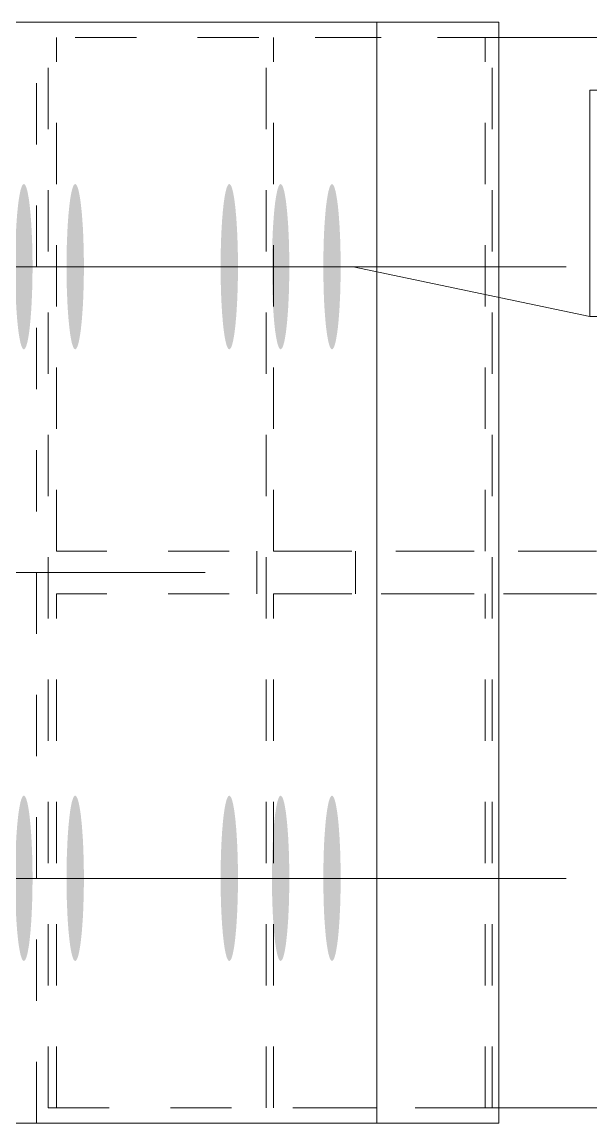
# Model space of a CAD drawing. Header units: millimetres. Extents: x 2 to 825, y 1 to 579.
# Drawn here: x 74.61 to 83.91, y 449.83 to 467.83 of the extents above; entities that cross this region are included whole.
import ezdxf

# ---------------------------------------------------------------- set-up
doc = ezdxf.new("R2010")
doc.units = ezdxf.units.MM
doc.linetypes.add('XKITLINE00', pattern=[0])
doc.linetypes.add('XKITLINE01', pattern=[4, 1, -1, 1, -1])
for name, color, linetype, lineweight in [('Bolt', 3, 'Continuous', 0), ('BoltMark', 7, 'Continuous', 0), ('Dimensions', 7, 'Continuous', 0), ('Part', 2, 'Continuous', 0)]:
    doc.layers.add(name, color=color, linetype=linetype, lineweight=lineweight)

# ---------------------------------------------------------------- blocks, each defined once
blk = doc.blocks.new('*A65')
at = {"layer": 'Bolt'}
for points in [[(74.782, 463.795), (74.782, 463.762), (74.782, 463.729), (74.781, 463.696), (74.781, 463.663), (74.781, 463.63), (74.78, 463.598), (74.779, 463.565), (74.779, 463.533), (74.778, 463.5), (74.777, 463.468), (74.776, 463.437), (74.775, 463.405), (74.774, 463.374), (74.773, 463.343), (74.771, 463.312), (74.77, 463.281), (74.769, 463.251), (74.767, 463.221), (74.765, 463.192), (74.764, 463.163), (74.762, 463.134), (74.76, 463.106), (74.758, 463.078), (74.756, 463.051), (74.754, 463.024), (74.752, 462.998), (74.75, 462.972), (74.748, 462.947), (74.745, 462.922), (74.743, 462.898), (74.741, 462.874), (74.738, 462.851), (74.736, 462.828), (74.733, 462.806), (74.73, 462.785), (74.728, 462.764), (74.725, 462.744), (74.722, 462.725), (74.719, 462.706), (74.716, 462.688), (74.713, 462.671), (74.71, 462.654), (74.707, 462.638), (74.704, 462.623), (74.701, 462.608), (74.698, 462.594), (74.695, 462.581), (74.691, 462.569), (74.688, 462.557), (74.685, 462.547), (74.682, 462.537), (74.678, 462.527), (74.675, 462.519), (74.672, 462.511), (74.668, 462.504), (74.665, 462.498), (74.661, 462.493), (74.658, 462.489), (74.654, 462.485), (74.651, 462.482), (74.647, 462.48), (74.644, 462.479), (74.641, 462.478), (74.637, 462.479), (74.634, 462.48), (74.63, 462.482), (74.627, 462.485), (74.623, 462.489), (74.62, 462.493), (74.616, 462.498), (74.613, 462.504), (74.609, 462.511), (74.606, 462.519), (74.603, 462.527), (74.599, 462.537), (74.596, 462.547), (74.593, 462.557), (74.59, 462.569), (74.586, 462.581), (74.583, 462.594), (74.58, 462.608), (74.577, 462.623), (74.574, 462.638), (74.571, 462.654), (74.568, 462.671), (74.565, 462.688), (74.562, 462.706), (74.559, 462.725), (74.556, 462.744), (74.553, 462.764), (74.551, 462.785), (74.548, 462.806), (74.545, 462.828), (74.543, 462.851), (74.54, 462.874), (74.538, 462.898), (74.536, 462.922), (74.533, 462.947), (74.531, 462.972), (74.529, 462.998), (74.527, 463.024), (74.525, 463.051), (74.523, 463.078), (74.521, 463.106), (74.519, 463.134), (74.517, 463.163), (74.516, 463.192), (74.514, 463.221), (74.513, 463.251), (74.511, 463.281), (74.51, 463.312), (74.508, 463.343), (74.507, 463.374), (74.506, 463.405), (74.505, 463.437), (74.504, 463.468), (74.503, 463.5), (74.502, 463.533), (74.502, 463.565), (74.501, 463.598), (74.5, 463.63), (74.5, 463.663), (74.5, 463.696), (74.499, 463.729), (74.499, 463.762), (74.499, 463.795), (74.499, 463.828), (74.499, 463.862), (74.499, 463.895), (74.499, 463.928), (74.5, 463.961), (74.5, 463.994), (74.5, 464.027), (74.501, 464.059), (74.502, 464.092), (74.502, 464.124), (74.503, 464.156), (74.504, 464.188), (74.505, 464.22), (74.506, 464.252), (74.507, 464.283), (74.508, 464.314), (74.51, 464.345), (74.511, 464.376), (74.513, 464.406), (74.514, 464.435), (74.516, 464.465), (74.517, 464.494), (74.519, 464.522), (74.521, 464.551), (74.523, 464.578), (74.525, 464.606), (74.527, 464.633), (74.529, 464.659), (74.531, 464.685), (74.533, 464.71), (74.536, 464.735), (74.538, 464.759), (74.54, 464.783), (74.543, 464.806), (74.545, 464.829), (74.548, 464.851), (74.551, 464.872), (74.553, 464.893), (74.556, 464.913), (74.559, 464.932), (74.562, 464.951), (74.565, 464.969), (74.568, 464.986), (74.571, 465.003), (74.574, 465.019), (74.577, 465.034), (74.58, 465.049), (74.583, 465.063), (74.586, 465.076), (74.59, 465.088), (74.593, 465.1), (74.596, 465.11), (74.599, 465.12), (74.603, 465.13), (74.606, 465.138), (74.609, 465.146), (74.613, 465.152), (74.616, 465.159), (74.62, 465.164), (74.623, 465.168), (74.627, 465.172), (74.63, 465.175), (74.634, 465.177), (74.637, 465.178), (74.641, 465.178), (74.644, 465.178), (74.647, 465.177), (74.651, 465.175), (74.654, 465.172), (74.658, 465.168), (74.661, 465.164), (74.665, 465.159), (74.668, 465.152), (74.672, 465.146), (74.675, 465.138), (74.678, 465.13), (74.682, 465.12), (74.685, 465.11), (74.688, 465.1), (74.691, 465.088), (74.695, 465.076), (74.698, 465.063), (74.701, 465.049), (74.704, 465.034), (74.707, 465.019), (74.71, 465.003), (74.713, 464.986), (74.716, 464.969), (74.719, 464.951), (74.722, 464.932), (74.725, 464.913), (74.728, 464.893), (74.73, 464.872), (74.733, 464.851), (74.736, 464.829), (74.738, 464.806), (74.741, 464.783), (74.743, 464.759), (74.745, 464.735), (74.748, 464.71), (74.75, 464.685), (74.752, 464.659), (74.754, 464.633), (74.756, 464.606), (74.758, 464.578), (74.76, 464.551), (74.762, 464.522), (74.764, 464.494), (74.765, 464.465), (74.767, 464.435), (74.769, 464.406), (74.77, 464.376), (74.771, 464.345), (74.773, 464.314), (74.774, 464.283), (74.775, 464.252), (74.776, 464.22), (74.777, 464.188), (74.778, 464.156), (74.779, 464.124), (74.779, 464.092), (74.78, 464.059), (74.781, 464.027), (74.781, 463.994), (74.781, 463.961), (74.782, 463.928), (74.782, 463.895), (74.782, 463.862), (74.782, 463.828)], [(75.621, 463.795), (75.621, 463.762), (75.621, 463.729), (75.621, 463.696), (75.62, 463.663), (75.62, 463.63), (75.619, 463.598), (75.619, 463.565), (75.618, 463.533), (75.617, 463.5), (75.616, 463.468), (75.615, 463.437), (75.614, 463.405), (75.613, 463.374), (75.612, 463.343), (75.611, 463.312), (75.609, 463.281), (75.608, 463.251), (75.606, 463.221), (75.605, 463.192), (75.603, 463.163), (75.601, 463.134), (75.599, 463.106), (75.597, 463.078), (75.595, 463.051), (75.593, 463.024), (75.591, 462.998), (75.589, 462.972), (75.587, 462.947), (75.585, 462.922), (75.582, 462.898), (75.58, 462.874), (75.577, 462.851), (75.575, 462.828), (75.572, 462.806), (75.57, 462.785), (75.567, 462.764), (75.564, 462.744), (75.561, 462.725), (75.558, 462.706), (75.555, 462.688), (75.552, 462.671), (75.549, 462.654), (75.546, 462.638), (75.543, 462.623), (75.54, 462.608), (75.537, 462.594), (75.534, 462.581), (75.531, 462.569), (75.527, 462.557), (75.524, 462.547), (75.521, 462.537), (75.517, 462.527), (75.514, 462.519), (75.511, 462.511), (75.507, 462.504), (75.504, 462.498), (75.5, 462.493), (75.497, 462.489), (75.494, 462.485), (75.49, 462.482), (75.487, 462.48), (75.483, 462.479), (75.48, 462.478), (75.476, 462.479), (75.473, 462.48), (75.469, 462.482), (75.466, 462.485), (75.462, 462.489), (75.459, 462.493), (75.455, 462.498), (75.452, 462.504), (75.449, 462.511), (75.445, 462.519), (75.442, 462.527), (75.439, 462.537), (75.435, 462.547), (75.432, 462.557), (75.429, 462.569), (75.425, 462.581), (75.422, 462.594), (75.419, 462.608), (75.416, 462.623), (75.413, 462.638), (75.41, 462.654), (75.407, 462.671), (75.404, 462.688), (75.401, 462.706), (75.398, 462.725), (75.395, 462.744), (75.393, 462.764), (75.39, 462.785), (75.387, 462.806), (75.385, 462.828), (75.382, 462.851), (75.38, 462.874), (75.377, 462.898), (75.375, 462.922), (75.372, 462.947), (75.37, 462.972), (75.368, 462.998), (75.366, 463.024), (75.364, 463.051), (75.362, 463.078), (75.36, 463.106), (75.358, 463.134), (75.356, 463.163), (75.355, 463.192), (75.353, 463.221), (75.352, 463.251), (75.35, 463.281), (75.349, 463.312), (75.348, 463.343), (75.346, 463.374), (75.345, 463.405), (75.344, 463.437), (75.343, 463.468), (75.342, 463.5), (75.342, 463.533), (75.341, 463.565), (75.34, 463.598), (75.34, 463.63), (75.339, 463.663), (75.339, 463.696), (75.338, 463.729), (75.338, 463.762), (75.338, 463.795), (75.338, 463.828), (75.338, 463.862), (75.338, 463.895), (75.338, 463.928), (75.339, 463.961), (75.339, 463.994), (75.34, 464.027), (75.34, 464.059), (75.341, 464.092), (75.342, 464.124), (75.342, 464.156), (75.343, 464.188), (75.344, 464.22), (75.345, 464.252), (75.346, 464.283), (75.348, 464.314), (75.349, 464.345), (75.35, 464.376), (75.352, 464.406), (75.353, 464.435), (75.355, 464.465), (75.356, 464.494), (75.358, 464.522), (75.36, 464.551), (75.362, 464.578), (75.364, 464.606), (75.366, 464.633), (75.368, 464.659), (75.37, 464.685), (75.372, 464.71), (75.375, 464.735), (75.377, 464.759), (75.38, 464.783), (75.382, 464.806), (75.385, 464.829), (75.387, 464.851), (75.39, 464.872), (75.393, 464.893), (75.395, 464.913), (75.398, 464.932), (75.401, 464.951), (75.404, 464.969), (75.407, 464.986), (75.41, 465.003), (75.413, 465.019), (75.416, 465.034), (75.419, 465.049), (75.422, 465.063), (75.425, 465.076), (75.429, 465.088), (75.432, 465.1), (75.435, 465.11), (75.439, 465.12), (75.442, 465.13), (75.445, 465.138), (75.449, 465.146), (75.452, 465.152), (75.455, 465.159), (75.459, 465.164), (75.462, 465.168), (75.466, 465.172), (75.469, 465.175), (75.473, 465.177), (75.476, 465.178), (75.48, 465.178), (75.483, 465.178), (75.487, 465.177), (75.49, 465.175), (75.494, 465.172), (75.497, 465.168), (75.5, 465.164), (75.504, 465.159), (75.507, 465.152), (75.511, 465.146), (75.514, 465.138), (75.517, 465.13), (75.521, 465.12), (75.524, 465.11), (75.527, 465.1), (75.531, 465.088), (75.534, 465.076), (75.537, 465.063), (75.54, 465.049), (75.543, 465.034), (75.546, 465.019), (75.549, 465.003), (75.552, 464.986), (75.555, 464.969), (75.558, 464.951), (75.561, 464.932), (75.564, 464.913), (75.567, 464.893), (75.57, 464.872), (75.572, 464.851), (75.575, 464.829), (75.577, 464.806), (75.58, 464.783), (75.582, 464.759), (75.585, 464.735), (75.587, 464.71), (75.589, 464.685), (75.591, 464.659), (75.593, 464.633), (75.595, 464.606), (75.597, 464.578), (75.599, 464.551), (75.601, 464.522), (75.603, 464.494), (75.605, 464.465), (75.606, 464.435), (75.608, 464.406), (75.609, 464.376), (75.611, 464.345), (75.612, 464.314), (75.613, 464.283), (75.614, 464.252), (75.615, 464.22), (75.616, 464.188), (75.617, 464.156), (75.618, 464.124), (75.619, 464.092), (75.619, 464.059), (75.62, 464.027), (75.62, 463.994), (75.621, 463.961), (75.621, 463.928), (75.621, 463.895), (75.621, 463.862), (75.621, 463.828)], [(78.139, 463.795), (78.139, 463.762), (78.138, 463.729), (78.138, 463.696), (78.138, 463.663), (78.137, 463.63), (78.137, 463.598), (78.136, 463.565), (78.135, 463.533), (78.135, 463.5), (78.134, 463.468), (78.133, 463.437), (78.132, 463.405), (78.13, 463.374), (78.129, 463.343), (78.128, 463.312), (78.127, 463.281), (78.125, 463.251), (78.124, 463.221), (78.122, 463.192), (78.12, 463.163), (78.119, 463.134), (78.117, 463.106), (78.115, 463.078), (78.113, 463.051), (78.111, 463.024), (78.109, 462.998), (78.107, 462.972), (78.104, 462.947), (78.102, 462.922), (78.1, 462.898), (78.097, 462.874), (78.095, 462.851), (78.092, 462.828), (78.09, 462.806), (78.087, 462.785), (78.084, 462.764), (78.082, 462.744), (78.079, 462.725), (78.076, 462.706), (78.073, 462.688), (78.07, 462.671), (78.067, 462.654), (78.064, 462.638), (78.061, 462.623), (78.058, 462.608), (78.055, 462.594), (78.051, 462.581), (78.048, 462.569), (78.045, 462.557), (78.042, 462.547), (78.038, 462.537), (78.035, 462.527), (78.032, 462.519), (78.028, 462.511), (78.025, 462.504), (78.021, 462.498), (78.018, 462.493), (78.014, 462.489), (78.011, 462.485), (78.008, 462.482), (78.004, 462.48), (78.001, 462.479), (77.997, 462.478), (77.994, 462.479), (77.99, 462.48), (77.987, 462.482), (77.983, 462.485), (77.98, 462.489), (77.976, 462.493), (77.973, 462.498), (77.97, 462.504), (77.966, 462.511), (77.963, 462.519), (77.959, 462.527), (77.956, 462.537), (77.953, 462.547), (77.949, 462.557), (77.946, 462.569), (77.943, 462.581), (77.94, 462.594), (77.937, 462.608), (77.933, 462.623), (77.93, 462.638), (77.927, 462.654), (77.924, 462.671), (77.921, 462.688), (77.918, 462.706), (77.916, 462.725), (77.913, 462.744), (77.91, 462.764), (77.907, 462.785), (77.905, 462.806), (77.902, 462.828), (77.9, 462.851), (77.897, 462.874), (77.895, 462.898), (77.892, 462.922), (77.89, 462.947), (77.888, 462.972), (77.886, 462.998), (77.883, 463.024), (77.881, 463.051), (77.879, 463.078), (77.878, 463.106), (77.876, 463.134), (77.874, 463.163), (77.872, 463.192), (77.871, 463.221), (77.869, 463.251), (77.868, 463.281), (77.866, 463.312), (77.865, 463.343), (77.864, 463.374), (77.863, 463.405), (77.862, 463.437), (77.861, 463.468), (77.86, 463.5), (77.859, 463.533), (77.858, 463.565), (77.858, 463.598), (77.857, 463.63), (77.857, 463.663), (77.856, 463.696), (77.856, 463.729), (77.856, 463.762), (77.856, 463.795), (77.856, 463.828), (77.856, 463.862), (77.856, 463.895), (77.856, 463.928), (77.856, 463.961), (77.857, 463.994), (77.857, 464.027), (77.858, 464.059), (77.858, 464.092), (77.859, 464.124), (77.86, 464.156), (77.861, 464.188), (77.862, 464.22), (77.863, 464.252), (77.864, 464.283), (77.865, 464.314), (77.866, 464.345), (77.868, 464.376), (77.869, 464.406), (77.871, 464.435), (77.872, 464.465), (77.874, 464.494), (77.876, 464.522), (77.878, 464.551), (77.879, 464.578), (77.881, 464.606), (77.883, 464.633), (77.886, 464.659), (77.888, 464.685), (77.89, 464.71), (77.892, 464.735), (77.895, 464.759), (77.897, 464.783), (77.9, 464.806), (77.902, 464.829), (77.905, 464.851), (77.907, 464.872), (77.91, 464.893), (77.913, 464.913), (77.916, 464.932), (77.918, 464.951), (77.921, 464.969), (77.924, 464.986), (77.927, 465.003), (77.93, 465.019), (77.933, 465.034), (77.937, 465.049), (77.94, 465.063), (77.943, 465.076), (77.946, 465.088), (77.949, 465.1), (77.953, 465.11), (77.956, 465.12), (77.959, 465.13), (77.963, 465.138), (77.966, 465.146), (77.97, 465.152), (77.973, 465.159), (77.976, 465.164), (77.98, 465.168), (77.983, 465.172), (77.987, 465.175), (77.99, 465.177), (77.994, 465.178), (77.997, 465.178), (78.001, 465.178), (78.004, 465.177), (78.008, 465.175), (78.011, 465.172), (78.014, 465.168), (78.018, 465.164), (78.021, 465.159), (78.025, 465.152), (78.028, 465.146), (78.032, 465.138), (78.035, 465.13), (78.038, 465.12), (78.042, 465.11), (78.045, 465.1), (78.048, 465.088), (78.051, 465.076), (78.055, 465.063), (78.058, 465.049), (78.061, 465.034), (78.064, 465.019), (78.067, 465.003), (78.07, 464.986), (78.073, 464.969), (78.076, 464.951), (78.079, 464.932), (78.082, 464.913), (78.084, 464.893), (78.087, 464.872), (78.09, 464.851), (78.092, 464.829), (78.095, 464.806), (78.097, 464.783), (78.1, 464.759), (78.102, 464.735), (78.104, 464.71), (78.107, 464.685), (78.109, 464.659), (78.111, 464.633), (78.113, 464.606), (78.115, 464.578), (78.117, 464.551), (78.119, 464.522), (78.12, 464.494), (78.122, 464.465), (78.124, 464.435), (78.125, 464.406), (78.127, 464.376), (78.128, 464.345), (78.129, 464.314), (78.13, 464.283), (78.132, 464.252), (78.133, 464.22), (78.134, 464.188), (78.135, 464.156), (78.135, 464.124), (78.136, 464.092), (78.137, 464.059), (78.137, 464.027), (78.138, 463.994), (78.138, 463.961), (78.138, 463.928), (78.139, 463.895), (78.139, 463.862), (78.139, 463.828)], [(78.978, 463.795), (78.978, 463.762), (78.978, 463.729), (78.977, 463.696), (78.977, 463.663), (78.976, 463.63), (78.976, 463.598), (78.975, 463.565), (78.974, 463.533), (78.974, 463.5), (78.973, 463.468), (78.972, 463.437), (78.971, 463.405), (78.97, 463.374), (78.968, 463.343), (78.967, 463.312), (78.966, 463.281), (78.964, 463.251), (78.963, 463.221), (78.961, 463.192), (78.96, 463.163), (78.958, 463.134), (78.956, 463.106), (78.954, 463.078), (78.952, 463.051), (78.95, 463.024), (78.948, 462.998), (78.946, 462.972), (78.944, 462.947), (78.941, 462.922), (78.939, 462.898), (78.936, 462.874), (78.934, 462.851), (78.931, 462.828), (78.929, 462.806), (78.926, 462.785), (78.923, 462.764), (78.921, 462.744), (78.918, 462.725), (78.915, 462.706), (78.912, 462.688), (78.909, 462.671), (78.906, 462.654), (78.903, 462.638), (78.9, 462.623), (78.897, 462.608), (78.894, 462.594), (78.891, 462.581), (78.887, 462.569), (78.884, 462.557), (78.881, 462.547), (78.877, 462.537), (78.874, 462.527), (78.871, 462.519), (78.867, 462.511), (78.864, 462.504), (78.861, 462.498), (78.857, 462.493), (78.854, 462.489), (78.85, 462.485), (78.847, 462.482), (78.843, 462.48), (78.84, 462.479), (78.836, 462.478), (78.833, 462.479), (78.829, 462.48), (78.826, 462.482), (78.822, 462.485), (78.819, 462.489), (78.816, 462.493), (78.812, 462.498), (78.809, 462.504), (78.805, 462.511), (78.802, 462.519), (78.799, 462.527), (78.795, 462.537), (78.792, 462.547), (78.789, 462.557), (78.785, 462.569), (78.782, 462.581), (78.779, 462.594), (78.776, 462.608), (78.773, 462.623), (78.77, 462.638), (78.767, 462.654), (78.764, 462.671), (78.761, 462.688), (78.758, 462.706), (78.755, 462.725), (78.752, 462.744), (78.749, 462.764), (78.746, 462.785), (78.744, 462.806), (78.741, 462.828), (78.739, 462.851), (78.736, 462.874), (78.734, 462.898), (78.731, 462.922), (78.729, 462.947), (78.727, 462.972), (78.725, 462.998), (78.723, 463.024), (78.721, 463.051), (78.719, 463.078), (78.717, 463.106), (78.715, 463.134), (78.713, 463.163), (78.711, 463.192), (78.71, 463.221), (78.708, 463.251), (78.707, 463.281), (78.705, 463.312), (78.704, 463.343), (78.703, 463.374), (78.702, 463.405), (78.701, 463.437), (78.7, 463.468), (78.699, 463.5), (78.698, 463.533), (78.697, 463.565), (78.697, 463.598), (78.696, 463.63), (78.696, 463.663), (78.695, 463.696), (78.695, 463.729), (78.695, 463.762), (78.695, 463.795), (78.695, 463.828), (78.695, 463.862), (78.695, 463.895), (78.695, 463.928), (78.695, 463.961), (78.696, 463.994), (78.696, 464.027), (78.697, 464.059), (78.697, 464.092), (78.698, 464.124), (78.699, 464.156), (78.7, 464.188), (78.701, 464.22), (78.702, 464.252), (78.703, 464.283), (78.704, 464.314), (78.705, 464.345), (78.707, 464.376), (78.708, 464.406), (78.71, 464.435), (78.711, 464.465), (78.713, 464.494), (78.715, 464.522), (78.717, 464.551), (78.719, 464.578), (78.721, 464.606), (78.723, 464.633), (78.725, 464.659), (78.727, 464.685), (78.729, 464.71), (78.731, 464.735), (78.734, 464.759), (78.736, 464.783), (78.739, 464.806), (78.741, 464.829), (78.744, 464.851), (78.746, 464.872), (78.749, 464.893), (78.752, 464.913), (78.755, 464.932), (78.758, 464.951), (78.761, 464.969), (78.764, 464.986), (78.767, 465.003), (78.77, 465.019), (78.773, 465.034), (78.776, 465.049), (78.779, 465.063), (78.782, 465.076), (78.785, 465.088), (78.789, 465.1), (78.792, 465.11), (78.795, 465.12), (78.799, 465.13), (78.802, 465.138), (78.805, 465.146), (78.809, 465.152), (78.812, 465.159), (78.816, 465.164), (78.819, 465.168), (78.822, 465.172), (78.826, 465.175), (78.829, 465.177), (78.833, 465.178), (78.836, 465.178), (78.84, 465.178), (78.843, 465.177), (78.847, 465.175), (78.85, 465.172), (78.854, 465.168), (78.857, 465.164), (78.861, 465.159), (78.864, 465.152), (78.867, 465.146), (78.871, 465.138), (78.874, 465.13), (78.877, 465.12), (78.881, 465.11), (78.884, 465.1), (78.887, 465.088), (78.891, 465.076), (78.894, 465.063), (78.897, 465.049), (78.9, 465.034), (78.903, 465.019), (78.906, 465.003), (78.909, 464.986), (78.912, 464.969), (78.915, 464.951), (78.918, 464.932), (78.921, 464.913), (78.923, 464.893), (78.926, 464.872), (78.929, 464.851), (78.931, 464.829), (78.934, 464.806), (78.936, 464.783), (78.939, 464.759), (78.941, 464.735), (78.944, 464.71), (78.946, 464.685), (78.948, 464.659), (78.95, 464.633), (78.952, 464.606), (78.954, 464.578), (78.956, 464.551), (78.958, 464.522), (78.96, 464.494), (78.961, 464.465), (78.963, 464.435), (78.964, 464.406), (78.966, 464.376), (78.967, 464.345), (78.968, 464.314), (78.97, 464.283), (78.971, 464.252), (78.972, 464.22), (78.973, 464.188), (78.974, 464.156), (78.974, 464.124), (78.975, 464.092), (78.976, 464.059), (78.976, 464.027), (78.977, 463.994), (78.977, 463.961), (78.978, 463.928), (78.978, 463.895), (78.978, 463.862), (78.978, 463.828)], [(79.817, 463.795), (79.817, 463.762), (79.817, 463.729), (79.816, 463.696), (79.816, 463.663), (79.816, 463.63), (79.815, 463.598), (79.814, 463.565), (79.814, 463.533), (79.813, 463.5), (79.812, 463.468), (79.811, 463.437), (79.81, 463.405), (79.809, 463.374), (79.808, 463.343), (79.806, 463.312), (79.805, 463.281), (79.803, 463.251), (79.802, 463.221), (79.8, 463.192), (79.799, 463.163), (79.797, 463.134), (79.795, 463.106), (79.793, 463.078), (79.791, 463.051), (79.789, 463.024), (79.787, 462.998), (79.785, 462.972), (79.783, 462.947), (79.78, 462.922), (79.778, 462.898), (79.776, 462.874), (79.773, 462.851), (79.771, 462.828), (79.768, 462.806), (79.765, 462.785), (79.763, 462.764), (79.76, 462.744), (79.757, 462.725), (79.754, 462.706), (79.751, 462.688), (79.748, 462.671), (79.745, 462.654), (79.742, 462.638), (79.739, 462.623), (79.736, 462.608), (79.733, 462.594), (79.73, 462.581), (79.726, 462.569), (79.723, 462.557), (79.72, 462.547), (79.717, 462.537), (79.713, 462.527), (79.71, 462.519), (79.707, 462.511), (79.703, 462.504), (79.7, 462.498), (79.696, 462.493), (79.693, 462.489), (79.689, 462.485), (79.686, 462.482), (79.682, 462.48), (79.679, 462.479), (79.675, 462.478), (79.672, 462.479), (79.669, 462.48), (79.665, 462.482), (79.662, 462.485), (79.658, 462.489), (79.655, 462.493), (79.651, 462.498), (79.648, 462.504), (79.644, 462.511), (79.641, 462.519), (79.638, 462.527), (79.634, 462.537), (79.631, 462.547), (79.628, 462.557), (79.625, 462.569), (79.621, 462.581), (79.618, 462.594), (79.615, 462.608), (79.612, 462.623), (79.609, 462.638), (79.606, 462.654), (79.603, 462.671), (79.6, 462.688), (79.597, 462.706), (79.594, 462.725), (79.591, 462.744), (79.588, 462.764), (79.586, 462.785), (79.583, 462.806), (79.58, 462.828), (79.578, 462.851), (79.575, 462.874), (79.573, 462.898), (79.571, 462.922), (79.568, 462.947), (79.566, 462.972), (79.564, 462.998), (79.562, 463.024), (79.56, 463.051), (79.558, 463.078), (79.556, 463.106), (79.554, 463.134), (79.552, 463.163), (79.551, 463.192), (79.549, 463.221), (79.547, 463.251), (79.546, 463.281), (79.545, 463.312), (79.543, 463.343), (79.542, 463.374), (79.541, 463.405), (79.54, 463.437), (79.539, 463.468), (79.538, 463.5), (79.537, 463.533), (79.537, 463.565), (79.536, 463.598), (79.535, 463.63), (79.535, 463.663), (79.535, 463.696), (79.534, 463.729), (79.534, 463.762), (79.534, 463.795), (79.534, 463.828), (79.534, 463.862), (79.534, 463.895), (79.534, 463.928), (79.535, 463.961), (79.535, 463.994), (79.535, 464.027), (79.536, 464.059), (79.537, 464.092), (79.537, 464.124), (79.538, 464.156), (79.539, 464.188), (79.54, 464.22), (79.541, 464.252), (79.542, 464.283), (79.543, 464.314), (79.545, 464.345), (79.546, 464.376), (79.547, 464.406), (79.549, 464.435), (79.551, 464.465), (79.552, 464.494), (79.554, 464.522), (79.556, 464.551), (79.558, 464.578), (79.56, 464.606), (79.562, 464.633), (79.564, 464.659), (79.566, 464.685), (79.568, 464.71), (79.571, 464.735), (79.573, 464.759), (79.575, 464.783), (79.578, 464.806), (79.58, 464.829), (79.583, 464.851), (79.586, 464.872), (79.588, 464.893), (79.591, 464.913), (79.594, 464.932), (79.597, 464.951), (79.6, 464.969), (79.603, 464.986), (79.606, 465.003), (79.609, 465.019), (79.612, 465.034), (79.615, 465.049), (79.618, 465.063), (79.621, 465.076), (79.625, 465.088), (79.628, 465.1), (79.631, 465.11), (79.634, 465.12), (79.638, 465.13), (79.641, 465.138), (79.644, 465.146), (79.648, 465.152), (79.651, 465.159), (79.655, 465.164), (79.658, 465.168), (79.662, 465.172), (79.665, 465.175), (79.669, 465.177), (79.672, 465.178), (79.675, 465.178), (79.679, 465.178), (79.682, 465.177), (79.686, 465.175), (79.689, 465.172), (79.693, 465.168), (79.696, 465.164), (79.7, 465.159), (79.703, 465.152), (79.707, 465.146), (79.71, 465.138), (79.713, 465.13), (79.717, 465.12), (79.72, 465.11), (79.723, 465.1), (79.726, 465.088), (79.73, 465.076), (79.733, 465.063), (79.736, 465.049), (79.739, 465.034), (79.742, 465.019), (79.745, 465.003), (79.748, 464.986), (79.751, 464.969), (79.754, 464.951), (79.757, 464.932), (79.76, 464.913), (79.763, 464.893), (79.765, 464.872), (79.768, 464.851), (79.771, 464.829), (79.773, 464.806), (79.776, 464.783), (79.778, 464.759), (79.78, 464.735), (79.783, 464.71), (79.785, 464.685), (79.787, 464.659), (79.789, 464.633), (79.791, 464.606), (79.793, 464.578), (79.795, 464.551), (79.797, 464.522), (79.799, 464.494), (79.8, 464.465), (79.802, 464.435), (79.803, 464.406), (79.805, 464.376), (79.806, 464.345), (79.808, 464.314), (79.809, 464.283), (79.81, 464.252), (79.811, 464.22), (79.812, 464.188), (79.813, 464.156), (79.814, 464.124), (79.814, 464.092), (79.815, 464.059), (79.816, 464.027), (79.816, 463.994), (79.816, 463.961), (79.817, 463.928), (79.817, 463.895), (79.817, 463.862), (79.817, 463.828)], [(74.782, 453.795), (74.782, 453.762), (74.782, 453.729), (74.781, 453.696), (74.781, 453.663), (74.781, 453.63), (74.78, 453.598), (74.779, 453.565), (74.779, 453.533), (74.778, 453.5), (74.777, 453.468), (74.776, 453.437), (74.775, 453.405), (74.774, 453.374), (74.773, 453.343), (74.771, 453.312), (74.77, 453.281), (74.769, 453.251), (74.767, 453.221), (74.765, 453.192), (74.764, 453.163), (74.762, 453.134), (74.76, 453.106), (74.758, 453.078), (74.756, 453.051), (74.754, 453.024), (74.752, 452.998), (74.75, 452.972), (74.748, 452.947), (74.745, 452.922), (74.743, 452.898), (74.741, 452.874), (74.738, 452.851), (74.736, 452.828), (74.733, 452.806), (74.73, 452.785), (74.728, 452.764), (74.725, 452.744), (74.722, 452.725), (74.719, 452.706), (74.716, 452.688), (74.713, 452.671), (74.71, 452.654), (74.707, 452.638), (74.704, 452.623), (74.701, 452.608), (74.698, 452.594), (74.695, 452.581), (74.691, 452.569), (74.688, 452.557), (74.685, 452.547), (74.682, 452.537), (74.678, 452.527), (74.675, 452.519), (74.672, 452.511), (74.668, 452.504), (74.665, 452.498), (74.661, 452.493), (74.658, 452.489), (74.654, 452.485), (74.651, 452.482), (74.647, 452.48), (74.644, 452.479), (74.641, 452.478), (74.637, 452.479), (74.634, 452.48), (74.63, 452.482), (74.627, 452.485), (74.623, 452.489), (74.62, 452.493), (74.616, 452.498), (74.613, 452.504), (74.609, 452.511), (74.606, 452.519), (74.603, 452.527), (74.599, 452.537), (74.596, 452.547), (74.593, 452.557), (74.59, 452.569), (74.586, 452.581), (74.583, 452.594), (74.58, 452.608), (74.577, 452.623), (74.574, 452.638), (74.571, 452.654), (74.568, 452.671), (74.565, 452.688), (74.562, 452.706), (74.559, 452.725), (74.556, 452.744), (74.553, 452.764), (74.551, 452.785), (74.548, 452.806), (74.545, 452.828), (74.543, 452.851), (74.54, 452.874), (74.538, 452.898), (74.536, 452.922), (74.533, 452.947), (74.531, 452.972), (74.529, 452.998), (74.527, 453.024), (74.525, 453.051), (74.523, 453.078), (74.521, 453.106), (74.519, 453.134), (74.517, 453.163), (74.516, 453.192), (74.514, 453.221), (74.513, 453.251), (74.511, 453.281), (74.51, 453.312), (74.508, 453.343), (74.507, 453.374), (74.506, 453.405), (74.505, 453.437), (74.504, 453.468), (74.503, 453.5), (74.502, 453.533), (74.502, 453.565), (74.501, 453.598), (74.5, 453.63), (74.5, 453.663), (74.5, 453.696), (74.499, 453.729), (74.499, 453.762), (74.499, 453.795), (74.499, 453.828), (74.499, 453.862), (74.499, 453.895), (74.499, 453.928), (74.5, 453.961), (74.5, 453.994), (74.5, 454.027), (74.501, 454.059), (74.502, 454.092), (74.502, 454.124), (74.503, 454.156), (74.504, 454.188), (74.505, 454.22), (74.506, 454.252), (74.507, 454.283), (74.508, 454.314), (74.51, 454.345), (74.511, 454.376), (74.513, 454.406), (74.514, 454.435), (74.516, 454.465), (74.517, 454.494), (74.519, 454.522), (74.521, 454.551), (74.523, 454.578), (74.525, 454.606), (74.527, 454.633), (74.529, 454.659), (74.531, 454.685), (74.533, 454.71), (74.536, 454.735), (74.538, 454.759), (74.54, 454.783), (74.543, 454.806), (74.545, 454.829), (74.548, 454.851), (74.551, 454.872), (74.553, 454.893), (74.556, 454.913), (74.559, 454.932), (74.562, 454.951), (74.565, 454.969), (74.568, 454.986), (74.571, 455.003), (74.574, 455.019), (74.577, 455.034), (74.58, 455.049), (74.583, 455.063), (74.586, 455.076), (74.59, 455.088), (74.593, 455.1), (74.596, 455.11), (74.599, 455.12), (74.603, 455.13), (74.606, 455.138), (74.609, 455.146), (74.613, 455.152), (74.616, 455.159), (74.62, 455.164), (74.623, 455.168), (74.627, 455.172), (74.63, 455.175), (74.634, 455.177), (74.637, 455.178), (74.641, 455.178), (74.644, 455.178), (74.647, 455.177), (74.651, 455.175), (74.654, 455.172), (74.658, 455.168), (74.661, 455.164), (74.665, 455.159), (74.668, 455.152), (74.672, 455.146), (74.675, 455.138), (74.678, 455.13), (74.682, 455.12), (74.685, 455.11), (74.688, 455.1), (74.691, 455.088), (74.695, 455.076), (74.698, 455.063), (74.701, 455.049), (74.704, 455.034), (74.707, 455.019), (74.71, 455.003), (74.713, 454.986), (74.716, 454.969), (74.719, 454.951), (74.722, 454.932), (74.725, 454.913), (74.728, 454.893), (74.73, 454.872), (74.733, 454.851), (74.736, 454.829), (74.738, 454.806), (74.741, 454.783), (74.743, 454.759), (74.745, 454.735), (74.748, 454.71), (74.75, 454.685), (74.752, 454.659), (74.754, 454.633), (74.756, 454.606), (74.758, 454.578), (74.76, 454.551), (74.762, 454.522), (74.764, 454.494), (74.765, 454.465), (74.767, 454.435), (74.769, 454.406), (74.77, 454.376), (74.771, 454.345), (74.773, 454.314), (74.774, 454.283), (74.775, 454.252), (74.776, 454.22), (74.777, 454.188), (74.778, 454.156), (74.779, 454.124), (74.779, 454.092), (74.78, 454.059), (74.781, 454.027), (74.781, 453.994), (74.781, 453.961), (74.782, 453.928), (74.782, 453.895), (74.782, 453.862), (74.782, 453.828)], [(75.621, 453.795), (75.621, 453.762), (75.621, 453.729), (75.621, 453.696), (75.62, 453.663), (75.62, 453.63), (75.619, 453.598), (75.619, 453.565), (75.618, 453.533), (75.617, 453.5), (75.616, 453.468), (75.615, 453.437), (75.614, 453.405), (75.613, 453.374), (75.612, 453.343), (75.611, 453.312), (75.609, 453.281), (75.608, 453.251), (75.606, 453.221), (75.605, 453.192), (75.603, 453.163), (75.601, 453.134), (75.599, 453.106), (75.597, 453.078), (75.595, 453.051), (75.593, 453.024), (75.591, 452.998), (75.589, 452.972), (75.587, 452.947), (75.585, 452.922), (75.582, 452.898), (75.58, 452.874), (75.577, 452.851), (75.575, 452.828), (75.572, 452.806), (75.57, 452.785), (75.567, 452.764), (75.564, 452.744), (75.561, 452.725), (75.558, 452.706), (75.555, 452.688), (75.552, 452.671), (75.549, 452.654), (75.546, 452.638), (75.543, 452.623), (75.54, 452.608), (75.537, 452.594), (75.534, 452.581), (75.531, 452.569), (75.527, 452.557), (75.524, 452.547), (75.521, 452.537), (75.517, 452.527), (75.514, 452.519), (75.511, 452.511), (75.507, 452.504), (75.504, 452.498), (75.5, 452.493), (75.497, 452.489), (75.494, 452.485), (75.49, 452.482), (75.487, 452.48), (75.483, 452.479), (75.48, 452.478), (75.476, 452.479), (75.473, 452.48), (75.469, 452.482), (75.466, 452.485), (75.462, 452.489), (75.459, 452.493), (75.455, 452.498), (75.452, 452.504), (75.449, 452.511), (75.445, 452.519), (75.442, 452.527), (75.439, 452.537), (75.435, 452.547), (75.432, 452.557), (75.429, 452.569), (75.425, 452.581), (75.422, 452.594), (75.419, 452.608), (75.416, 452.623), (75.413, 452.638), (75.41, 452.654), (75.407, 452.671), (75.404, 452.688), (75.401, 452.706), (75.398, 452.725), (75.395, 452.744), (75.393, 452.764), (75.39, 452.785), (75.387, 452.806), (75.385, 452.828), (75.382, 452.851), (75.38, 452.874), (75.377, 452.898), (75.375, 452.922), (75.372, 452.947), (75.37, 452.972), (75.368, 452.998), (75.366, 453.024), (75.364, 453.051), (75.362, 453.078), (75.36, 453.106), (75.358, 453.134), (75.356, 453.163), (75.355, 453.192), (75.353, 453.221), (75.352, 453.251), (75.35, 453.281), (75.349, 453.312), (75.348, 453.343), (75.346, 453.374), (75.345, 453.405), (75.344, 453.437), (75.343, 453.468), (75.342, 453.5), (75.342, 453.533), (75.341, 453.565), (75.34, 453.598), (75.34, 453.63), (75.339, 453.663), (75.339, 453.696), (75.338, 453.729), (75.338, 453.762), (75.338, 453.795), (75.338, 453.828), (75.338, 453.862), (75.338, 453.895), (75.338, 453.928), (75.339, 453.961), (75.339, 453.994), (75.34, 454.027), (75.34, 454.059), (75.341, 454.092), (75.342, 454.124), (75.342, 454.156), (75.343, 454.188), (75.344, 454.22), (75.345, 454.252), (75.346, 454.283), (75.348, 454.314), (75.349, 454.345), (75.35, 454.376), (75.352, 454.406), (75.353, 454.435), (75.355, 454.465), (75.356, 454.494), (75.358, 454.522), (75.36, 454.551), (75.362, 454.578), (75.364, 454.606), (75.366, 454.633), (75.368, 454.659), (75.37, 454.685), (75.372, 454.71), (75.375, 454.735), (75.377, 454.759), (75.38, 454.783), (75.382, 454.806), (75.385, 454.829), (75.387, 454.851), (75.39, 454.872), (75.393, 454.893), (75.395, 454.913), (75.398, 454.932), (75.401, 454.951), (75.404, 454.969), (75.407, 454.986), (75.41, 455.003), (75.413, 455.019), (75.416, 455.034), (75.419, 455.049), (75.422, 455.063), (75.425, 455.076), (75.429, 455.088), (75.432, 455.1), (75.435, 455.11), (75.439, 455.12), (75.442, 455.13), (75.445, 455.138), (75.449, 455.146), (75.452, 455.152), (75.455, 455.159), (75.459, 455.164), (75.462, 455.168), (75.466, 455.172), (75.469, 455.175), (75.473, 455.177), (75.476, 455.178), (75.48, 455.178), (75.483, 455.178), (75.487, 455.177), (75.49, 455.175), (75.494, 455.172), (75.497, 455.168), (75.5, 455.164), (75.504, 455.159), (75.507, 455.152), (75.511, 455.146), (75.514, 455.138), (75.517, 455.13), (75.521, 455.12), (75.524, 455.11), (75.527, 455.1), (75.531, 455.088), (75.534, 455.076), (75.537, 455.063), (75.54, 455.049), (75.543, 455.034), (75.546, 455.019), (75.549, 455.003), (75.552, 454.986), (75.555, 454.969), (75.558, 454.951), (75.561, 454.932), (75.564, 454.913), (75.567, 454.893), (75.57, 454.872), (75.572, 454.851), (75.575, 454.829), (75.577, 454.806), (75.58, 454.783), (75.582, 454.759), (75.585, 454.735), (75.587, 454.71), (75.589, 454.685), (75.591, 454.659), (75.593, 454.633), (75.595, 454.606), (75.597, 454.578), (75.599, 454.551), (75.601, 454.522), (75.603, 454.494), (75.605, 454.465), (75.606, 454.435), (75.608, 454.406), (75.609, 454.376), (75.611, 454.345), (75.612, 454.314), (75.613, 454.283), (75.614, 454.252), (75.615, 454.22), (75.616, 454.188), (75.617, 454.156), (75.618, 454.124), (75.619, 454.092), (75.619, 454.059), (75.62, 454.027), (75.62, 453.994), (75.621, 453.961), (75.621, 453.928), (75.621, 453.895), (75.621, 453.862), (75.621, 453.828)], [(78.139, 453.795), (78.139, 453.762), (78.138, 453.729), (78.138, 453.696), (78.138, 453.663), (78.137, 453.63), (78.137, 453.598), (78.136, 453.565), (78.135, 453.533), (78.135, 453.5), (78.134, 453.468), (78.133, 453.437), (78.132, 453.405), (78.13, 453.374), (78.129, 453.343), (78.128, 453.312), (78.127, 453.281), (78.125, 453.251), (78.124, 453.221), (78.122, 453.192), (78.12, 453.163), (78.119, 453.134), (78.117, 453.106), (78.115, 453.078), (78.113, 453.051), (78.111, 453.024), (78.109, 452.998), (78.107, 452.972), (78.104, 452.947), (78.102, 452.922), (78.1, 452.898), (78.097, 452.874), (78.095, 452.851), (78.092, 452.828), (78.09, 452.806), (78.087, 452.785), (78.084, 452.764), (78.082, 452.744), (78.079, 452.725), (78.076, 452.706), (78.073, 452.688), (78.07, 452.671), (78.067, 452.654), (78.064, 452.638), (78.061, 452.623), (78.058, 452.608), (78.055, 452.594), (78.051, 452.581), (78.048, 452.569), (78.045, 452.557), (78.042, 452.547), (78.038, 452.537), (78.035, 452.527), (78.032, 452.519), (78.028, 452.511), (78.025, 452.504), (78.021, 452.498), (78.018, 452.493), (78.014, 452.489), (78.011, 452.485), (78.008, 452.482), (78.004, 452.48), (78.001, 452.479), (77.997, 452.478), (77.994, 452.479), (77.99, 452.48), (77.987, 452.482), (77.983, 452.485), (77.98, 452.489), (77.976, 452.493), (77.973, 452.498), (77.97, 452.504), (77.966, 452.511), (77.963, 452.519), (77.959, 452.527), (77.956, 452.537), (77.953, 452.547), (77.949, 452.557), (77.946, 452.569), (77.943, 452.581), (77.94, 452.594), (77.937, 452.608), (77.933, 452.623), (77.93, 452.638), (77.927, 452.654), (77.924, 452.671), (77.921, 452.688), (77.918, 452.706), (77.916, 452.725), (77.913, 452.744), (77.91, 452.764), (77.907, 452.785), (77.905, 452.806), (77.902, 452.828), (77.9, 452.851), (77.897, 452.874), (77.895, 452.898), (77.892, 452.922), (77.89, 452.947), (77.888, 452.972), (77.886, 452.998), (77.883, 453.024), (77.881, 453.051), (77.879, 453.078), (77.878, 453.106), (77.876, 453.134), (77.874, 453.163), (77.872, 453.192), (77.871, 453.221), (77.869, 453.251), (77.868, 453.281), (77.866, 453.312), (77.865, 453.343), (77.864, 453.374), (77.863, 453.405), (77.862, 453.437), (77.861, 453.468), (77.86, 453.5), (77.859, 453.533), (77.858, 453.565), (77.858, 453.598), (77.857, 453.63), (77.857, 453.663), (77.856, 453.696), (77.856, 453.729), (77.856, 453.762), (77.856, 453.795), (77.856, 453.828), (77.856, 453.862), (77.856, 453.895), (77.856, 453.928), (77.856, 453.961), (77.857, 453.994), (77.857, 454.027), (77.858, 454.059), (77.858, 454.092), (77.859, 454.124), (77.86, 454.156), (77.861, 454.188), (77.862, 454.22), (77.863, 454.252), (77.864, 454.283), (77.865, 454.314), (77.866, 454.345), (77.868, 454.376), (77.869, 454.406), (77.871, 454.435), (77.872, 454.465), (77.874, 454.494), (77.876, 454.522), (77.878, 454.551), (77.879, 454.578), (77.881, 454.606), (77.883, 454.633), (77.886, 454.659), (77.888, 454.685), (77.89, 454.71), (77.892, 454.735), (77.895, 454.759), (77.897, 454.783), (77.9, 454.806), (77.902, 454.829), (77.905, 454.851), (77.907, 454.872), (77.91, 454.893), (77.913, 454.913), (77.916, 454.932), (77.918, 454.951), (77.921, 454.969), (77.924, 454.986), (77.927, 455.003), (77.93, 455.019), (77.933, 455.034), (77.937, 455.049), (77.94, 455.063), (77.943, 455.076), (77.946, 455.088), (77.949, 455.1), (77.953, 455.11), (77.956, 455.12), (77.959, 455.13), (77.963, 455.138), (77.966, 455.146), (77.97, 455.152), (77.973, 455.159), (77.976, 455.164), (77.98, 455.168), (77.983, 455.172), (77.987, 455.175), (77.99, 455.177), (77.994, 455.178), (77.997, 455.178), (78.001, 455.178), (78.004, 455.177), (78.008, 455.175), (78.011, 455.172), (78.014, 455.168), (78.018, 455.164), (78.021, 455.159), (78.025, 455.152), (78.028, 455.146), (78.032, 455.138), (78.035, 455.13), (78.038, 455.12), (78.042, 455.11), (78.045, 455.1), (78.048, 455.088), (78.051, 455.076), (78.055, 455.063), (78.058, 455.049), (78.061, 455.034), (78.064, 455.019), (78.067, 455.003), (78.07, 454.986), (78.073, 454.969), (78.076, 454.951), (78.079, 454.932), (78.082, 454.913), (78.084, 454.893), (78.087, 454.872), (78.09, 454.851), (78.092, 454.829), (78.095, 454.806), (78.097, 454.783), (78.1, 454.759), (78.102, 454.735), (78.104, 454.71), (78.107, 454.685), (78.109, 454.659), (78.111, 454.633), (78.113, 454.606), (78.115, 454.578), (78.117, 454.551), (78.119, 454.522), (78.12, 454.494), (78.122, 454.465), (78.124, 454.435), (78.125, 454.406), (78.127, 454.376), (78.128, 454.345), (78.129, 454.314), (78.13, 454.283), (78.132, 454.252), (78.133, 454.22), (78.134, 454.188), (78.135, 454.156), (78.135, 454.124), (78.136, 454.092), (78.137, 454.059), (78.137, 454.027), (78.138, 453.994), (78.138, 453.961), (78.138, 453.928), (78.139, 453.895), (78.139, 453.862), (78.139, 453.828)], [(78.978, 453.795), (78.978, 453.762), (78.978, 453.729), (78.977, 453.696), (78.977, 453.663), (78.976, 453.63), (78.976, 453.598), (78.975, 453.565), (78.974, 453.533), (78.974, 453.5), (78.973, 453.468), (78.972, 453.437), (78.971, 453.405), (78.97, 453.374), (78.968, 453.343), (78.967, 453.312), (78.966, 453.281), (78.964, 453.251), (78.963, 453.221), (78.961, 453.192), (78.96, 453.163), (78.958, 453.134), (78.956, 453.106), (78.954, 453.078), (78.952, 453.051), (78.95, 453.024), (78.948, 452.998), (78.946, 452.972), (78.944, 452.947), (78.941, 452.922), (78.939, 452.898), (78.936, 452.874), (78.934, 452.851), (78.931, 452.828), (78.929, 452.806), (78.926, 452.785), (78.923, 452.764), (78.921, 452.744), (78.918, 452.725), (78.915, 452.706), (78.912, 452.688), (78.909, 452.671), (78.906, 452.654), (78.903, 452.638), (78.9, 452.623), (78.897, 452.608), (78.894, 452.594), (78.891, 452.581), (78.887, 452.569), (78.884, 452.557), (78.881, 452.547), (78.877, 452.537), (78.874, 452.527), (78.871, 452.519), (78.867, 452.511), (78.864, 452.504), (78.861, 452.498), (78.857, 452.493), (78.854, 452.489), (78.85, 452.485), (78.847, 452.482), (78.843, 452.48), (78.84, 452.479), (78.836, 452.478), (78.833, 452.479), (78.829, 452.48), (78.826, 452.482), (78.822, 452.485), (78.819, 452.489), (78.816, 452.493), (78.812, 452.498), (78.809, 452.504), (78.805, 452.511), (78.802, 452.519), (78.799, 452.527), (78.795, 452.537), (78.792, 452.547), (78.789, 452.557), (78.785, 452.569), (78.782, 452.581), (78.779, 452.594), (78.776, 452.608), (78.773, 452.623), (78.77, 452.638), (78.767, 452.654), (78.764, 452.671), (78.761, 452.688), (78.758, 452.706), (78.755, 452.725), (78.752, 452.744), (78.749, 452.764), (78.746, 452.785), (78.744, 452.806), (78.741, 452.828), (78.739, 452.851), (78.736, 452.874), (78.734, 452.898), (78.731, 452.922), (78.729, 452.947), (78.727, 452.972), (78.725, 452.998), (78.723, 453.024), (78.721, 453.051), (78.719, 453.078), (78.717, 453.106), (78.715, 453.134), (78.713, 453.163), (78.711, 453.192), (78.71, 453.221), (78.708, 453.251), (78.707, 453.281), (78.705, 453.312), (78.704, 453.343), (78.703, 453.374), (78.702, 453.405), (78.701, 453.437), (78.7, 453.468), (78.699, 453.5), (78.698, 453.533), (78.697, 453.565), (78.697, 453.598), (78.696, 453.63), (78.696, 453.663), (78.695, 453.696), (78.695, 453.729), (78.695, 453.762), (78.695, 453.795), (78.695, 453.828), (78.695, 453.862), (78.695, 453.895), (78.695, 453.928), (78.695, 453.961), (78.696, 453.994), (78.696, 454.027), (78.697, 454.059), (78.697, 454.092), (78.698, 454.124), (78.699, 454.156), (78.7, 454.188), (78.701, 454.22), (78.702, 454.252), (78.703, 454.283), (78.704, 454.314), (78.705, 454.345), (78.707, 454.376), (78.708, 454.406), (78.71, 454.435), (78.711, 454.465), (78.713, 454.494), (78.715, 454.522), (78.717, 454.551), (78.719, 454.578), (78.721, 454.606), (78.723, 454.633), (78.725, 454.659), (78.727, 454.685), (78.729, 454.71), (78.731, 454.735), (78.734, 454.759), (78.736, 454.783), (78.739, 454.806), (78.741, 454.829), (78.744, 454.851), (78.746, 454.872), (78.749, 454.893), (78.752, 454.913), (78.755, 454.932), (78.758, 454.951), (78.761, 454.969), (78.764, 454.986), (78.767, 455.003), (78.77, 455.019), (78.773, 455.034), (78.776, 455.049), (78.779, 455.063), (78.782, 455.076), (78.785, 455.088), (78.789, 455.1), (78.792, 455.11), (78.795, 455.12), (78.799, 455.13), (78.802, 455.138), (78.805, 455.146), (78.809, 455.152), (78.812, 455.159), (78.816, 455.164), (78.819, 455.168), (78.822, 455.172), (78.826, 455.175), (78.829, 455.177), (78.833, 455.178), (78.836, 455.178), (78.84, 455.178), (78.843, 455.177), (78.847, 455.175), (78.85, 455.172), (78.854, 455.168), (78.857, 455.164), (78.861, 455.159), (78.864, 455.152), (78.867, 455.146), (78.871, 455.138), (78.874, 455.13), (78.877, 455.12), (78.881, 455.11), (78.884, 455.1), (78.887, 455.088), (78.891, 455.076), (78.894, 455.063), (78.897, 455.049), (78.9, 455.034), (78.903, 455.019), (78.906, 455.003), (78.909, 454.986), (78.912, 454.969), (78.915, 454.951), (78.918, 454.932), (78.921, 454.913), (78.923, 454.893), (78.926, 454.872), (78.929, 454.851), (78.931, 454.829), (78.934, 454.806), (78.936, 454.783), (78.939, 454.759), (78.941, 454.735), (78.944, 454.71), (78.946, 454.685), (78.948, 454.659), (78.95, 454.633), (78.952, 454.606), (78.954, 454.578), (78.956, 454.551), (78.958, 454.522), (78.96, 454.494), (78.961, 454.465), (78.963, 454.435), (78.964, 454.406), (78.966, 454.376), (78.967, 454.345), (78.968, 454.314), (78.97, 454.283), (78.971, 454.252), (78.972, 454.22), (78.973, 454.188), (78.974, 454.156), (78.974, 454.124), (78.975, 454.092), (78.976, 454.059), (78.976, 454.027), (78.977, 453.994), (78.977, 453.961), (78.978, 453.928), (78.978, 453.895), (78.978, 453.862), (78.978, 453.828)], [(79.817, 453.795), (79.817, 453.762), (79.817, 453.729), (79.816, 453.696), (79.816, 453.663), (79.816, 453.63), (79.815, 453.598), (79.814, 453.565), (79.814, 453.533), (79.813, 453.5), (79.812, 453.468), (79.811, 453.437), (79.81, 453.405), (79.809, 453.374), (79.808, 453.343), (79.806, 453.312), (79.805, 453.281), (79.803, 453.251), (79.802, 453.221), (79.8, 453.192), (79.799, 453.163), (79.797, 453.134), (79.795, 453.106), (79.793, 453.078), (79.791, 453.051), (79.789, 453.024), (79.787, 452.998), (79.785, 452.972), (79.783, 452.947), (79.78, 452.922), (79.778, 452.898), (79.776, 452.874), (79.773, 452.851), (79.771, 452.828), (79.768, 452.806), (79.765, 452.785), (79.763, 452.764), (79.76, 452.744), (79.757, 452.725), (79.754, 452.706), (79.751, 452.688), (79.748, 452.671), (79.745, 452.654), (79.742, 452.638), (79.739, 452.623), (79.736, 452.608), (79.733, 452.594), (79.73, 452.581), (79.726, 452.569), (79.723, 452.557), (79.72, 452.547), (79.717, 452.537), (79.713, 452.527), (79.71, 452.519), (79.707, 452.511), (79.703, 452.504), (79.7, 452.498), (79.696, 452.493), (79.693, 452.489), (79.689, 452.485), (79.686, 452.482), (79.682, 452.48), (79.679, 452.479), (79.675, 452.478), (79.672, 452.479), (79.669, 452.48), (79.665, 452.482), (79.662, 452.485), (79.658, 452.489), (79.655, 452.493), (79.651, 452.498), (79.648, 452.504), (79.644, 452.511), (79.641, 452.519), (79.638, 452.527), (79.634, 452.537), (79.631, 452.547), (79.628, 452.557), (79.625, 452.569), (79.621, 452.581), (79.618, 452.594), (79.615, 452.608), (79.612, 452.623), (79.609, 452.638), (79.606, 452.654), (79.603, 452.671), (79.6, 452.688), (79.597, 452.706), (79.594, 452.725), (79.591, 452.744), (79.588, 452.764), (79.586, 452.785), (79.583, 452.806), (79.58, 452.828), (79.578, 452.851), (79.575, 452.874), (79.573, 452.898), (79.571, 452.922), (79.568, 452.947), (79.566, 452.972), (79.564, 452.998), (79.562, 453.024), (79.56, 453.051), (79.558, 453.078), (79.556, 453.106), (79.554, 453.134), (79.552, 453.163), (79.551, 453.192), (79.549, 453.221), (79.547, 453.251), (79.546, 453.281), (79.545, 453.312), (79.543, 453.343), (79.542, 453.374), (79.541, 453.405), (79.54, 453.437), (79.539, 453.468), (79.538, 453.5), (79.537, 453.533), (79.537, 453.565), (79.536, 453.598), (79.535, 453.63), (79.535, 453.663), (79.535, 453.696), (79.534, 453.729), (79.534, 453.762), (79.534, 453.795), (79.534, 453.828), (79.534, 453.862), (79.534, 453.895), (79.534, 453.928), (79.535, 453.961), (79.535, 453.994), (79.535, 454.027), (79.536, 454.059), (79.537, 454.092), (79.537, 454.124), (79.538, 454.156), (79.539, 454.188), (79.54, 454.22), (79.541, 454.252), (79.542, 454.283), (79.543, 454.314), (79.545, 454.345), (79.546, 454.376), (79.547, 454.406), (79.549, 454.435), (79.551, 454.465), (79.552, 454.494), (79.554, 454.522), (79.556, 454.551), (79.558, 454.578), (79.56, 454.606), (79.562, 454.633), (79.564, 454.659), (79.566, 454.685), (79.568, 454.71), (79.571, 454.735), (79.573, 454.759), (79.575, 454.783), (79.578, 454.806), (79.58, 454.829), (79.583, 454.851), (79.586, 454.872), (79.588, 454.893), (79.591, 454.913), (79.594, 454.932), (79.597, 454.951), (79.6, 454.969), (79.603, 454.986), (79.606, 455.003), (79.609, 455.019), (79.612, 455.034), (79.615, 455.049), (79.618, 455.063), (79.621, 455.076), (79.625, 455.088), (79.628, 455.1), (79.631, 455.11), (79.634, 455.12), (79.638, 455.13), (79.641, 455.138), (79.644, 455.146), (79.648, 455.152), (79.651, 455.159), (79.655, 455.164), (79.658, 455.168), (79.662, 455.172), (79.665, 455.175), (79.669, 455.177), (79.672, 455.178), (79.675, 455.178), (79.679, 455.178), (79.682, 455.177), (79.686, 455.175), (79.689, 455.172), (79.693, 455.168), (79.696, 455.164), (79.7, 455.159), (79.703, 455.152), (79.707, 455.146), (79.71, 455.138), (79.713, 455.13), (79.717, 455.12), (79.72, 455.11), (79.723, 455.1), (79.726, 455.088), (79.73, 455.076), (79.733, 455.063), (79.736, 455.049), (79.739, 455.034), (79.742, 455.019), (79.745, 455.003), (79.748, 454.986), (79.751, 454.969), (79.754, 454.951), (79.757, 454.932), (79.76, 454.913), (79.763, 454.893), (79.765, 454.872), (79.768, 454.851), (79.771, 454.829), (79.773, 454.806), (79.776, 454.783), (79.778, 454.759), (79.78, 454.735), (79.783, 454.71), (79.785, 454.685), (79.787, 454.659), (79.789, 454.633), (79.791, 454.606), (79.793, 454.578), (79.795, 454.551), (79.797, 454.522), (79.799, 454.494), (79.8, 454.465), (79.802, 454.435), (79.803, 454.406), (79.805, 454.376), (79.806, 454.345), (79.808, 454.314), (79.809, 454.283), (79.81, 454.252), (79.811, 454.22), (79.812, 454.188), (79.813, 454.156), (79.814, 454.124), (79.814, 454.092), (79.815, 454.059), (79.816, 454.027), (79.816, 453.994), (79.816, 453.961), (79.817, 453.928), (79.817, 453.895), (79.817, 453.862), (79.817, 453.828)]]:
    blk.add_hatch(color=3, dxfattribs=at).paths.add_polyline_path(points, flags=17)
at = {"layer": 'Bolt', "color": 3, "linetype": 'XKITLINE00', "lineweight": 0}
for p, q in [((70.669, 463.828), (77.63, 463.828)), ((71.508, 463.828), (78.469, 463.828)), ((72.347, 463.828), (79.308, 463.828)), ((74.865, 463.828), (81.826, 463.828)), ((75.704, 463.828), (82.665, 463.828)), ((76.543, 463.828), (83.504, 463.828)), ((70.669, 453.828), (77.63, 453.828)), ((71.508, 453.828), (78.469, 453.828)), ((72.347, 453.828), (79.308, 453.828)), ((74.865, 453.828), (81.826, 453.828)), ((75.704, 453.828), (82.665, 453.828)), ((76.543, 453.828), (83.504, 453.828))]:
    blk.add_line(p, q, dxfattribs=at)
blk = doc.blocks.new('*A68')
at = {"layer": 'Part', "color": 7, "linetype": 'XKITLINE01', "lineweight": 0}
for p, q in [((78.602, 450.078), (78.602, 467.578)), ((82.399, 467.578), (78.602, 467.578)), ((78.718, 459.178), (78.718, 467.578)), ((82.178, 459.178), (82.178, 467.578)), ((82.294, 450.078), (82.294, 467.578)), ((78.718, 459.178), (225.48, 459.178)), ((225.48, 458.478), (78.718, 458.478)), ((78.718, 450.078), (78.718, 458.478)), ((82.178, 450.078), (82.178, 458.478)), ((82.399, 450.078), (78.602, 450.078))]:
    blk.add_line(p, q, dxfattribs=at)
at = {"layer": 'Part', "color": 2, "linetype": 'XKITLINE00', "lineweight": 0}
for p, q in [((225.48, 467.578), (82.399, 467.578)), ((225.48, 450.078), (82.399, 450.078))]:
    blk.add_line(p, q, dxfattribs=at)
blk = doc.blocks.new('*A89')
at = {"layer": 'Part', "color": 2, "linetype": 'XKITLINE00', "lineweight": 0}
for p, q in [((72.857, 467.828), (82.399, 467.828)), ((80.41, 449.828), (80.41, 467.828)), ((82.399, 449.828), (82.399, 467.828)), ((82.399, 449.828), (72.857, 449.828))]:
    blk.add_line(p, q, dxfattribs=at)
at = {"layer": 'Part', "color": 7, "linetype": 'XKITLINE01', "lineweight": 0}
blk.add_line((74.846, 449.828), (74.846, 467.828), dxfattribs=at)
blk = doc.blocks.new('*A90')
at = {"layer": 'Part', "color": 7, "linetype": 'XKITLINE01', "lineweight": 0}
for p, q in [((142.479, 467.578), (75.036, 467.578)), ((75.036, 450.078), (75.036, 467.578)), ((75.172, 459.178), (75.172, 467.578)), ((141.998, 459.178), (75.172, 459.178)), ((78.449, 459.178), (78.449, 458.478)), ((80.062, 458.478), (80.062, 459.178)), ((141.998, 458.478), (75.172, 458.478)), ((75.172, 450.078), (75.172, 458.478)), ((75.036, 450.078), (142.479, 450.078))]:
    blk.add_line(p, q, dxfattribs=at)
blk = doc.blocks.new('*A205')
at = {"layer": 'Dimensions', "color": 7, "linetype": 'XKITLINE00', "lineweight": 0}
blk.add_line((77.602, 458.828), (39.752, 458.828), dxfattribs=at)
blk = doc.blocks.new('*A206')
at = {"layer": 'Dimensions', "color": 7, "linetype": 'XKITLINE00', "lineweight": 0}
blk.add_line((77.602, 458.828), (40.202, 458.828), dxfattribs=at)
blk = doc.blocks.new('*A207')
at = {"layer": 'BoltMark', "color": 7, "linetype": 'XKITLINE00', "lineweight": 0}
for p, q in [((83.888, 466.714), (95.704, 466.714)), ((83.888, 463.014), (83.888, 466.714)), ((80.024, 463.828), (83.888, 463.014)), ((83.888, 463.014), (95.704, 463.014))]:
    blk.add_line(p, q, dxfattribs=at)

msp = doc.modelspace()

# ---------------------------------------------------------------- block references
at = {"lineweight": 0}
for name in ['*A89', '*A90', '*A207', '*A65', '*A206', '*A205']:
    msp.add_blockref(name, (0, 0), dxfattribs=at)
at = {"layer": 'Part', "lineweight": 0}
msp.add_blockref('*A68', (0, 0), dxfattribs=at)

doc.saveas('drawing.dxf')
